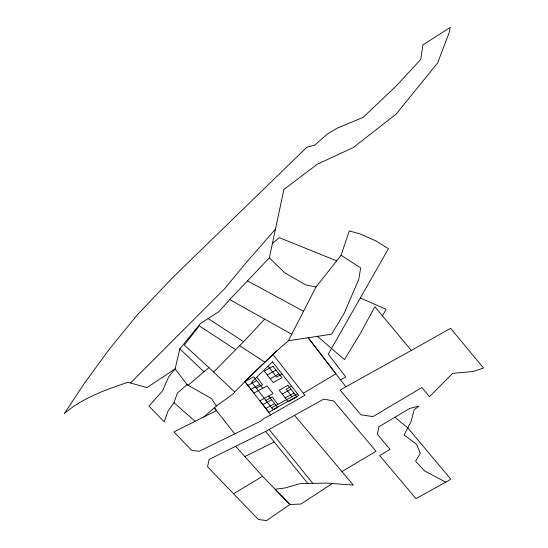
<?xml version="1.0" encoding="UTF-8"?>
<svg xmlns="http://www.w3.org/2000/svg" width="548" height="548" viewBox="0 0 548 548"><rect width="100%" height="100%" fill="white"/><g stroke="black" fill="none" stroke-linecap="round" stroke-linejoin="round"><path stroke-width="0.82" d="M269.356 257.861L283.891 189.485L317.354 164.215L353.337 147.522L396.183 114.018L437.592 63.034L449.23 32.49L450.25 27.4L422.94 44.895L420.768 59.465L395.937 86.242L363.043 117.416L337.294 128.157L327.704 133.76L314.682 145.186L306.859 147.248L172.778 277.487L137.11 315.093L109.168 349.377L84.043 383.805L64.5 413.432C82.659 397.814 105.6 389.854 127.944 382.264L146.987 387.587L175.127 368.879L179.854 348.843L200.472 323.464L218.844 311.675L229.701 299.578L269.356 257.861L284.707 272.76L305.633 284.864L316.025 286.947L341.062 255.327L349.288 230.927L359.872 233.873L376.024 240.99L388.429 248.696L328.266 354.159L345.795 376.976L340.52 379.812M216.371 406.02L211.446 398.567L187.101 384.655L175.127 368.879L168.579 377.003L162.544 390.923L148.946 406.047L164.208 421.864L167.928 411.281L173.969 402.712L177.353 393.087L187.101 384.655L188.108 385.23L208.904 367.64L234.729 391.957L233.66 393.526L216.371 406.02L203.904 416.905M272.973 354.446L304.907 395.279L270.685 414.905L244.963 381.62L276.699 350.939L288.406 340.746L316.025 286.947M382.429 315.792L386.128 309.325L360.337 297.968M275.267 229.331L245.504 263.458L224.413 288.954L130.486 382.97M213.61 372.071L243.586 341.699L264.691 319.128M234.729 391.957L256.094 370.38L276.699 350.939M272.288 243.73L279.199 237.62L336.698 260.841M332.252 483.583L300.934 504.03L289.926 504.516L266.506 520.6L258.389 519.497L207.569 466.814L209.048 459.464L265.677 431.413L323.738 399.122L333.65 400.951L376.044 451.271L341.931 471.561M233.558 493.755L262.574 476.308L289.926 504.516L275.123 489.254L284.775 488.008L300.105 483.631L326.553 483.089L353.35 485.117L294.564 415.35M445.894 482.213L424.7 471.02L415.603 461.231L420.302 453.271L416.699 444.38L404.061 434.941L411.075 421.611L414.13 409.856L418.939 406.061L409.678 408.472L378.887 426.796L377.442 434.386L390.046 449.346L379.641 455.539L415.966 498.653L450.881 479.247L407.774 427.878L394.916 417.254M303.304 393.224L335.938 373.846L308.106 337.63L345.891 386.806M411.308 350.425L450.62 328.307L483.5 368.009L473.39 371.489L452.682 373.366L429.509 396.67L421.823 387.546L373.024 416.583L360.995 414.863L340.075 390.039L411.308 350.425L374.853 306.709L360.831 332.615L344.432 359.618L317.313 336.239M247.956 385.443L256.711 380.641M267.212 374.88L275.959 370.085M250.95 389.272L259.704 384.47M270.205 378.709L278.953 373.907M256.293 388.148L262.595 384.689L256.731 377.188M282.035 374.024L276.596 377.01L268.109 366.153M265.876 400.396L272.178 396.937L277.952 404.321M291.611 386.278L286.179 389.258L292.009 396.711M262.93 404.588L271.678 399.787M282.179 394.026L290.926 389.224M265.924 408.411L274.671 403.616M285.172 397.855L293.92 393.053M271.623 407.739L297.468 393.759M270.685 414.905L263.999 418.412L261.533 420.535L258.368 422.296L199.314 451.223L191.793 450.463L173.908 431.92L216.487 410.61L214.302 407.822L234.688 433.865M244.846 456.58L274.219 441.962M288.406 340.746L331.622 334.191L344.041 313.511L358.693 279.59L360.659 267.876L341.062 255.327M247.477 280.877L303.592 311.291M229.701 299.578L291.755 334.246M208.13 318.546L243.586 341.699M239.634 345.706L264.814 362.153M235.688 349.699L199.28 325.841L184.279 345.021L208.904 367.64M173.969 402.712L195.081 421.323M179.854 348.843L203.993 371.797M235.613 446.305L262.574 476.308M269.164 429.474L312.812 483.37M265.677 431.413L307.839 483.466M262.698 388.299L253.717 376.819L244.963 381.614L253.943 393.101L267.054 385.908L273.041 393.567L259.937 400.759L268.917 412.24L277.665 407.438L268.684 395.957M272.52 361.865L251.607 382.155L273.055 409.575L298.79 395.457L272.52 361.865M272.966 366.256L264.218 371.058L273.199 382.538L281.946 377.736L272.966 366.256M287.933 385.395L279.185 390.197L288.166 401.677L296.913 396.882L287.933 385.395"/></g></svg>
